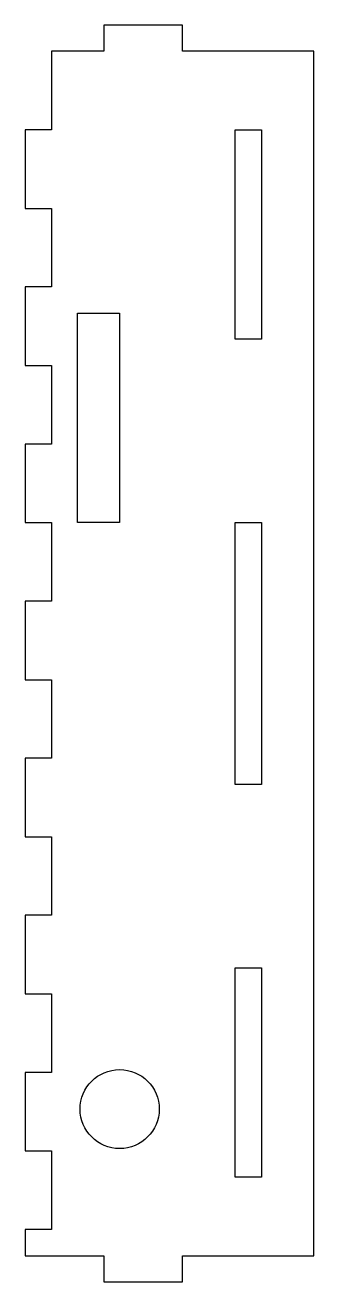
# Model space of a CAD drawing. Extents: x 0 to 55, y -120 to 120.
import ezdxf

# ---------------------------------------------------------------- set-up
doc = ezdxf.new("R2010")
doc.units = 0
doc.layers.get('0').update_dxf_attribs({"linetype": 'continuous'})

# ---------------------------------------------------------------- blocks, each defined once
blk = doc.blocks.new('FACEFEAT')
at = {"color": 0}
for p, q in [((15, 120), (15, 115)), ((30, 120), (15, 120)), ((30, 115), (30, 120)), ((5, 115), (5, 100)), ((15, 115), (5, 115)), ((55, 115), (30, 115)), ((55, -115), (55, 115)), ((0, 100), (0, 85)), ((5, 100), (0, 100)), ((40, 60), (40, 100)), ((40, 100), (45, 100)), ((45, 100), (45, 60)), ((0, 85), (5, 85)), ((5, 85), (5, 70)), ((0, 70), (0, 55)), ((5, 70), (0, 70)), ((10, 25), (10, 65)), ((10, 65), (18, 65)), ((18, 65), (18, 25)), ((45, 60), (40, 60)), ((0, 55), (5, 55)), ((5, 55), (5, 40)), ((0, 40), (0, 25)), ((5, 40), (0, 40)), ((0, 25), (5, 25)), ((5, 25), (5, 10)), ((18, 25), (10, 25)), ((40, -25), (40, 25)), ((40, 25), (45, 25)), ((45, 25), (45, -25)), ((0, 10), (0, -5)), ((5, 10), (0, 10)), ((0, -5), (5, -5)), ((5, -5), (5, -20)), ((0, -20), (0, -35)), ((5, -20), (0, -20)), ((45, -25), (40, -25)), ((0, -35), (5, -35)), ((5, -35), (5, -50)), ((0, -50), (0, -65)), ((5, -50), (0, -50)), ((40, -100), (40, -60)), ((40, -60), (45, -60)), ((45, -60), (45, -100)), ((0, -65), (5, -65)), ((5, -65), (5, -80)), ((0, -80), (0, -95)), ((5, -80), (0, -80)), ((0, -95), (5, -95)), ((5, -95), (5, -110)), ((45, -100), (40, -100)), ((0, -110), (0, -115)), ((5, -110), (0, -110)), ((0, -115), (15, -115)), ((15, -115), (15, -120)), ((30, -115), (55, -115)), ((30, -120), (30, -115)), ((15, -120), (30, -120))]:
    blk.add_line(p, q, dxfattribs=at)
blk.add_circle((18, -87), 7.54, dxfattribs=at)

msp = doc.modelspace()

# ---------------------------------------------------------------- block references
at = {"color": 0}
msp.add_blockref('FACEFEAT', (0, 0), dxfattribs=at)

doc.saveas('drawing.dxf')
